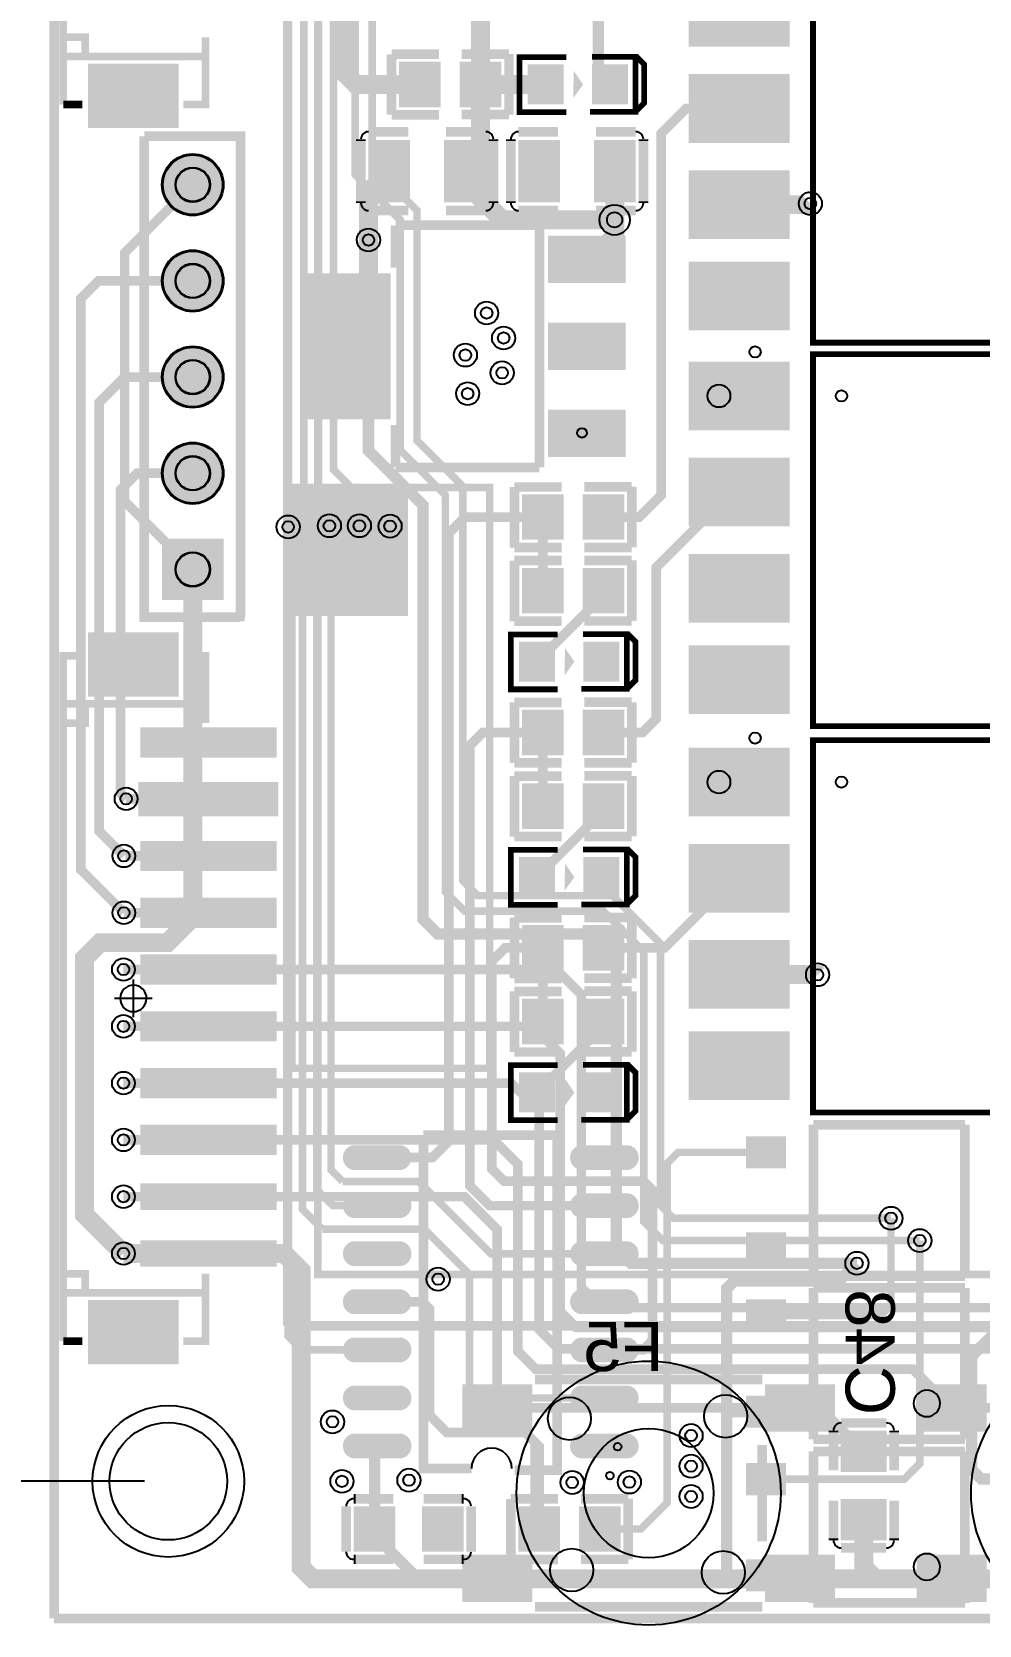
# Model space of a CAD drawing. Header units: millimetres. Extents: x -22 to 83, y 0 to 77.
# Drawn here: x -0.59 to 24.43, y 0 to 42.09 of the extents above; entities that cross this region are included whole.
import ezdxf

# ---------------------------------------------------------------- set-up
doc = ezdxf.new("R2010")
doc.units = ezdxf.units.MM
for name, color, linetype, true_color in [('BoardOutLine', 6, 'Continuous', 0xff00ff), ('BottomLayer', 7, 'Continuous', 0x6699cc), ('BottomPasteMaskLayer', 7, 'Continuous', 0x800000), ('BottomSilkLayer', 7, 'Continuous', 0x66cc33), ('BottomSolderMaskLayer', 7, 'Continuous', 0xaa00ff), ('Document', 7, 'Continuous', 0xffffff), ('Hole', 7, 'Continuous', 0x222222), ('Mechanical', 7, 'Continuous', 0xf022f0), ('Multi-Layer', 7, 'Continuous', 0xc0c0c0), ('TopLayer', 7, 'Continuous', 0xff3366), ('TopPasteMaskLayer', 9, 'Continuous', 0x808080), ('TopSilkLayer', 7, 'Continuous', 0xffcc00), ('TopSolderMaskLayer', 7, 'Continuous', 0x800080)]:
    doc.layers.add(name, color=color, linetype=linetype, true_color=true_color)
doc.styles.get("Standard").update_dxf_attribs({"font": 'arial.ttf'})
doc.dimstyles.new('ISO-25', dxfattribs={"dimtxt": 2.5, "dimasz": 2.5, "dimexe": 1.25, "dimexo": 0.625, "dimtad": 1, "dimtxsty": 'Standard', "dimcen": 2.5, "dimadec": 0, "dimazin": 0, "dimtfac": 1, "dimtmove": 0, "dimatfit": 3, "dimfxl": 1, "dimarcsym": 0})

# ---------------------------------------------------------------- blocks, each defined once
blk = doc.blocks.new('*D1')
at = {"color": 0, "lineweight": -2, "transparency": 16777216}
for p, q in [((2.392, 61.498), (-19.23, 61.498)), ((-17.98, 58.998), (-17.98, 6.301)), ((2.39, 3.801), (-19.23, 3.801))]:
    blk.add_line(p, q, dxfattribs=at)
at = {"color": 0, "transparency": 16777216}
for points in [[(-18.397, 58.998), (-17.564, 58.998), (-17.98, 61.498)], [(-18.397, 6.301), (-17.564, 6.301), (-17.98, 3.801)]]:
    blk.add_solid(points, dxfattribs=at)
at = {"layer": 'Defpoints', "color": 0, "transparency": 16777216}
for p in [(3.017, 61.498), (-17.98, 3.801), (3.015, 3.801)]:
    blk.add_point(p, dxfattribs=at)
at = {"color": 0, "transparency": 16777216, "insert": (-20.103, 32.649), "char_height": 2.5, "attachment_point": 5, "rotation": 90}
blk.add_mtext('57,7', dxfattribs=at)

msp = doc.modelspace()

# ---------------------------------------------------------------- hatches: boundary and pattern name
at = {"layer": 'BottomLayer'}
for points in [[(12.6, 6.337), (10.8, 6.337), (10.8, 5.137), (12.6, 5.137)], [(20.6, 6.337), (18.8, 6.337), (18.8, 5.137), (20.6, 5.137)], [(24.601, 6.337), (22.801, 6.337), (22.801, 5.137), (24.601, 5.137)], [(21.93, 4.091), (21.93, 5.091), (20.83, 5.091), (20.83, 4.091)], [(21.93, 2.291), (21.93, 3.291), (20.83, 3.291), (20.83, 2.291)], [(12.6, 1.837), (10.8, 1.837), (10.8, 0.637), (12.6, 0.637)], [(20.6, 1.837), (18.8, 1.837), (18.8, 0.637), (20.6, 0.637)], [(24.601, 1.837), (22.801, 1.837), (22.801, 0.637), (24.601, 0.637)]]:
    msp.add_hatch(color=256, dxfattribs=at).paths.add_polyline_path(points)
at = {"layer": 'BottomPasteMaskLayer'}
for points in [[(12.6, 6.337), (10.8, 6.337), (10.8, 5.137), (12.6, 5.137)], [(20.6, 6.337), (18.8, 6.337), (18.8, 5.137), (20.6, 5.137)], [(24.601, 6.337), (22.801, 6.337), (22.801, 5.137), (24.601, 5.137)], [(21.93, 4.091), (21.93, 5.091), (20.83, 5.091), (20.83, 4.091)], [(21.93, 2.291), (21.93, 3.291), (20.83, 3.291), (20.83, 2.291)], [(12.6, 1.837), (10.8, 1.837), (10.8, 0.637), (12.6, 0.637)], [(20.6, 1.837), (18.8, 1.837), (18.8, 0.637), (20.6, 0.637)], [(24.601, 1.837), (22.801, 1.837), (22.801, 0.637), (24.601, 0.637)]]:
    msp.add_hatch(color=256, dxfattribs=at).paths.add_polyline_path(points)
at = {"layer": 'BottomSolderMaskLayer'}
for points in [[(2.848, 38.049, 1), (4.473, 38.049, 1)], [(2.848, 35.509, 1), (4.473, 35.509, 1)], [(2.848, 32.969, 1), (4.473, 32.969, 1)], [(2.848, 30.428, 1), (4.473, 30.428, 1)], [(2.848, 27.076), (2.848, 28.701), (4.473, 28.701), (4.473, 27.076)], [(12.625, 6.362), (10.775, 6.362), (10.775, 5.112), (12.625, 5.112)], [(20.625, 6.362), (18.775, 6.362), (18.775, 5.112), (20.625, 5.112)], [(24.626, 6.362), (22.776, 6.362), (22.776, 5.112), (24.626, 5.112)], [(21.986, 4.045), (21.986, 5.137), (20.774, 5.137), (20.774, 4.045)], [(21.986, 2.244), (21.986, 3.337), (20.774, 3.337), (20.774, 2.244)], [(12.625, 1.862), (10.775, 1.862), (10.775, 0.612), (12.625, 0.612)], [(20.625, 1.862), (18.775, 1.862), (18.775, 0.612), (20.625, 0.612)], [(24.626, 1.862), (22.776, 1.862), (22.776, 0.612), (24.626, 0.612)]]:
    msp.add_hatch(color=256, dxfattribs=at).paths.add_polyline_path(points)
at = {"layer": 'Multi-Layer'}
for points in [[(2.873, 38.049, 1), (4.448, 38.049, 1)], [(2.873, 35.509, 1), (4.448, 35.509, 1)], [(2.873, 32.969, 1), (4.448, 32.969, 1)], [(2.873, 30.428, 1), (4.448, 30.428, 1)], [(2.873, 27.101), (2.873, 28.676), (4.448, 28.676), (4.448, 27.101)]]:
    msp.add_hatch(color=256, dxfattribs=at).paths.add_polyline_path(points)
at = {"layer": 'TopLayer'}
for points in [[(19.39, 43.493), (19.39, 41.713), (16.79, 41.713), (16.79, 43.493)], [(9.16, 41.246), (10.16, 41.246), (10.16, 40.146), (9.16, 40.146)], [(10.76, 41.246), (11.76, 41.246), (11.76, 40.146), (10.76, 40.146)], [(0.941, 41.198), (3.241, 41.198), (3.241, 39.598), (0.941, 39.598)], [(13.43, 41.198), (13.43, 40.198), (12.53, 40.198), (12.53, 41.198)], [(15.13, 41.198), (15.13, 40.198), (14.23, 40.198), (14.23, 41.198)], [(19.39, 40.953), (19.39, 39.173), (16.79, 39.173), (16.79, 40.953)], [(9.35, 37.633), (8.35, 37.633), (8.35, 39.183), (9.35, 39.183)], [(11.35, 37.633), (10.35, 37.633), (10.35, 39.183), (11.35, 39.183)], [(13.31, 37.633), (12.31, 37.633), (12.31, 39.183), (13.31, 39.183)], [(15.31, 37.633), (14.31, 37.633), (14.31, 39.183), (15.31, 39.183)], [(19.39, 38.413), (19.39, 36.633), (16.79, 36.633), (16.79, 38.413)], [(15.065, 35.48), (13.065, 35.48), (13.065, 36.68), (15.065, 36.68)], [(19.39, 36), (19.39, 34.22), (16.79, 34.22), (16.79, 36)], [(8.865, 31.88), (6.565, 31.88), (6.565, 35.68), (8.865, 35.68)], [(15.065, 33.18), (13.065, 33.18), (13.065, 34.38), (15.065, 34.38)], [(19.39, 33.36), (19.39, 31.58), (16.79, 31.58), (16.79, 33.36)], [(15.065, 30.88), (13.065, 30.88), (13.065, 32.08), (15.065, 32.08)], [(19.39, 30.82), (19.39, 29.04), (16.79, 29.04), (16.79, 30.82)], [(13.405, 28.72), (12.405, 28.72), (12.405, 29.82), (13.405, 29.82)], [(15.005, 28.72), (14.005, 28.72), (14.005, 29.82), (15.005, 29.82)], [(19.39, 28.28), (19.39, 26.5), (16.79, 26.5), (16.79, 28.28)], [(13.405, 26.775), (12.405, 26.775), (12.405, 27.875), (13.405, 27.875)], [(15.005, 26.775), (14.005, 26.775), (14.005, 27.875), (15.005, 27.875)], [(3.241, 24.574), (0.941, 24.574), (0.941, 26.174), (3.241, 26.174)], [(13.2, 25.95), (13.2, 24.95), (12.3, 24.95), (12.3, 25.95)], [(14.9, 25.95), (14.9, 24.95), (14, 24.95), (14, 25.95)], [(19.39, 25.867), (19.39, 24.087), (16.79, 24.087), (16.79, 25.867)], [(13.405, 23.03), (12.405, 23.03), (12.405, 24.13), (13.405, 24.13)], [(15.005, 23.03), (14.005, 23.03), (14.005, 24.13), (15.005, 24.13)], [(5.872, 23.718), (5.872, 22.918), (2.272, 22.918), (2.272, 23.718)], [(19.39, 23.16), (19.39, 21.38), (16.79, 21.38), (16.79, 23.16)], [(5.872, 22.218), (5.872, 21.418), (2.272, 21.418), (2.272, 22.218)], [(13.405, 21.085), (12.405, 21.085), (12.405, 22.185), (13.405, 22.185)], [(15.005, 21.085), (14.005, 21.085), (14.005, 22.185), (15.005, 22.185)], [(5.872, 20.718), (5.872, 19.918), (2.272, 19.918), (2.272, 20.718)], [(13.2, 20.26), (13.2, 19.26), (12.3, 19.26), (12.3, 20.26)], [(14.9, 20.26), (14.9, 19.26), (14, 19.26), (14, 20.26)], [(19.39, 20.62), (19.39, 18.84), (16.79, 18.84), (16.79, 20.62)], [(5.872, 19.218), (5.872, 18.418), (2.272, 18.418), (2.272, 19.218)], [(13.405, 17.34), (12.405, 17.34), (12.405, 18.44), (13.405, 18.44)], [(15.005, 17.34), (14.005, 17.34), (14.005, 18.44), (15.005, 18.44)], [(5.872, 17.718), (5.872, 16.918), (2.272, 16.918), (2.272, 17.718)], [(19.39, 18.08), (19.39, 16.3), (16.79, 16.3), (16.79, 18.08)], [(13.405, 15.395), (12.405, 15.395), (12.405, 16.495), (13.405, 16.495)], [(15.005, 15.395), (14.005, 15.395), (14.005, 16.495), (15.005, 16.495)], [(5.872, 16.218), (5.872, 15.418), (2.272, 15.418), (2.272, 16.218)], [(19.39, 15.667), (19.39, 13.887), (16.79, 13.887), (16.79, 15.667)], [(5.872, 14.718), (5.872, 13.918), (2.272, 13.918), (2.272, 14.718)], [(13.2, 14.571), (13.2, 13.571), (12.3, 13.571), (12.3, 14.571)], [(14.9, 14.571), (14.9, 13.571), (14, 13.571), (14, 14.571)], [(5.872, 13.218), (5.872, 12.418), (2.272, 12.418), (2.272, 13.218)], [(9.13, 12.653, -0.785398), (9.13, 12.053), (7.93, 12.053, -0.785398), (7.93, 12.653)], [(15.13, 12.653, -0.785398), (15.13, 12.053), (13.93, 12.053, -0.785398), (13.93, 12.653)], [(18.3, 12.89), (19.3, 12.89), (19.3, 12.09), (18.3, 12.09)], [(2.272, 10.968), (2.272, 11.668), (5.872, 11.668), (5.872, 10.968)], [(9.13, 11.383, -0.785398), (9.13, 10.783), (7.93, 10.783, -0.785398), (7.93, 11.383)], [(15.13, 11.383, -0.785398), (15.13, 10.783), (13.93, 10.783, -0.785398), (13.93, 11.383)], [(2.272, 9.468), (2.272, 10.168), (5.872, 10.168), (5.872, 9.468)], [(9.13, 10.113, -0.785398), (9.13, 9.513), (7.93, 9.513, -0.785398), (7.93, 10.113)], [(15.13, 10.113, -0.785398), (15.13, 9.513), (13.93, 9.513, -0.785398), (13.93, 10.113)], [(18.3, 10.35), (19.3, 10.35), (19.3, 9.55), (18.3, 9.55)], [(9.13, 8.843, -0.785398), (9.13, 8.243), (7.93, 8.243, -0.785398), (7.93, 8.843)], [(15.13, 8.843, -0.785398), (15.13, 8.243), (13.93, 8.243, -0.785398), (13.93, 8.843)], [(0.941, 8.538), (3.241, 8.538), (3.241, 6.938), (0.941, 6.938)], [(19.3, 7.779), (18.3, 7.779), (18.3, 8.579), (19.3, 8.579)], [(9.13, 7.573, -0.785398), (9.13, 6.973), (7.93, 6.973, -0.785398), (7.93, 7.573)], [(15.13, 7.573, -0.785398), (15.13, 6.973), (13.93, 6.973, -0.785398), (13.93, 7.573)], [(9.13, 6.303, -0.785398), (9.13, 5.703), (7.93, 5.703, -0.785398), (7.93, 6.303)], [(15.13, 6.303, -0.785398), (15.13, 5.703), (13.93, 5.703, -0.785398), (13.93, 6.303)], [(19.3, 5.239), (18.3, 5.239), (18.3, 6.039), (19.3, 6.039)], [(9.13, 5.033, -0.785398), (9.13, 4.433), (7.93, 4.433, -0.785398), (7.93, 5.033)], [(15.13, 5.033, -0.785398), (15.13, 4.433), (13.93, 4.433, -0.785398), (13.93, 5.033)], [(19.3, 3.459), (18.3, 3.459), (18.3, 4.259), (19.3, 4.259)], [(7.961, 3.09), (8.961, 3.09), (8.961, 1.99), (7.961, 1.99)], [(9.761, 3.09), (10.761, 3.09), (10.761, 1.99), (9.761, 1.99)], [(13.31, 1.99), (12.31, 1.99), (12.31, 3.09), (13.31, 3.09)], [(14.91, 1.99), (13.91, 1.99), (13.91, 3.09), (14.91, 3.09)], [(19.3, 0.919), (18.3, 0.919), (18.3, 1.719), (19.3, 1.719)]]:
    msp.add_hatch(color=256, dxfattribs=at).paths.add_polyline_path(points)
at = {"layer": 'TopPasteMaskLayer'}
for points in [[(19.39, 43.493), (19.39, 41.713), (16.79, 41.713), (16.79, 43.493)], [(9.16, 41.246), (10.16, 41.246), (10.16, 40.146), (9.16, 40.146)], [(10.76, 41.246), (11.76, 41.246), (11.76, 40.146), (10.76, 40.146)], [(0.941, 41.198), (3.241, 41.198), (3.241, 39.598), (0.941, 39.598)], [(13.43, 41.198), (13.43, 40.198), (12.53, 40.198), (12.53, 41.198)], [(15.13, 41.198), (15.13, 40.198), (14.23, 40.198), (14.23, 41.198)], [(19.39, 40.953), (19.39, 39.173), (16.79, 39.173), (16.79, 40.953)], [(9.35, 37.633), (8.35, 37.633), (8.35, 39.183), (9.35, 39.183)], [(11.35, 37.633), (10.35, 37.633), (10.35, 39.183), (11.35, 39.183)], [(13.31, 37.633), (12.31, 37.633), (12.31, 39.183), (13.31, 39.183)], [(15.31, 37.633), (14.31, 37.633), (14.31, 39.183), (15.31, 39.183)], [(19.39, 38.413), (19.39, 36.633), (16.79, 36.633), (16.79, 38.413)], [(15.065, 35.48), (13.065, 35.48), (13.065, 36.68), (15.065, 36.68)], [(19.39, 36), (19.39, 34.22), (16.79, 34.22), (16.79, 36)], [(8.865, 31.88), (6.565, 31.88), (6.565, 35.68), (8.865, 35.68)], [(15.065, 33.18), (13.065, 33.18), (13.065, 34.38), (15.065, 34.38)], [(19.39, 33.36), (19.39, 31.58), (16.79, 31.58), (16.79, 33.36)], [(15.065, 30.88), (13.065, 30.88), (13.065, 32.08), (15.065, 32.08)], [(19.39, 30.82), (19.39, 29.04), (16.79, 29.04), (16.79, 30.82)], [(13.405, 28.72), (12.405, 28.72), (12.405, 29.82), (13.405, 29.82)], [(15.005, 28.72), (14.005, 28.72), (14.005, 29.82), (15.005, 29.82)], [(19.39, 28.28), (19.39, 26.5), (16.79, 26.5), (16.79, 28.28)], [(13.405, 26.775), (12.405, 26.775), (12.405, 27.875), (13.405, 27.875)], [(15.005, 26.775), (14.005, 26.775), (14.005, 27.875), (15.005, 27.875)], [(3.241, 24.574), (0.941, 24.574), (0.941, 26.174), (3.241, 26.174)], [(13.2, 25.95), (13.2, 24.95), (12.3, 24.95), (12.3, 25.95)], [(14.9, 25.95), (14.9, 24.95), (14, 24.95), (14, 25.95)], [(19.39, 25.867), (19.39, 24.087), (16.79, 24.087), (16.79, 25.867)], [(13.405, 23.03), (12.405, 23.03), (12.405, 24.13), (13.405, 24.13)], [(15.005, 23.03), (14.005, 23.03), (14.005, 24.13), (15.005, 24.13)], [(19.39, 23.16), (19.39, 21.38), (16.79, 21.38), (16.79, 23.16)], [(5.872, 22.218), (5.872, 21.418), (2.272, 21.418), (2.272, 22.218)], [(13.405, 21.085), (12.405, 21.085), (12.405, 22.185), (13.405, 22.185)], [(15.005, 21.085), (14.005, 21.085), (14.005, 22.185), (15.005, 22.185)], [(13.2, 20.26), (13.2, 19.26), (12.3, 19.26), (12.3, 20.26)], [(14.9, 20.26), (14.9, 19.26), (14, 19.26), (14, 20.26)], [(19.39, 20.62), (19.39, 18.84), (16.79, 18.84), (16.79, 20.62)], [(13.405, 17.34), (12.405, 17.34), (12.405, 18.44), (13.405, 18.44)], [(15.005, 17.34), (14.005, 17.34), (14.005, 18.44), (15.005, 18.44)], [(19.39, 18.08), (19.39, 16.3), (16.79, 16.3), (16.79, 18.08)], [(13.405, 15.395), (12.405, 15.395), (12.405, 16.495), (13.405, 16.495)], [(15.005, 15.395), (14.005, 15.395), (14.005, 16.495), (15.005, 16.495)], [(19.39, 15.667), (19.39, 13.887), (16.79, 13.887), (16.79, 15.667)], [(13.2, 14.571), (13.2, 13.571), (12.3, 13.571), (12.3, 14.571)], [(14.9, 14.571), (14.9, 13.571), (14, 13.571), (14, 14.571)], [(9.13, 12.653, -0.785398), (9.13, 12.053), (7.93, 12.053, -0.785398), (7.93, 12.653)], [(15.13, 12.653, -0.785398), (15.13, 12.053), (13.93, 12.053, -0.785398), (13.93, 12.653)], [(18.3, 12.89), (19.3, 12.89), (19.3, 12.09), (18.3, 12.09)], [(9.13, 11.383, -0.785398), (9.13, 10.783), (7.93, 10.783, -0.785398), (7.93, 11.383)], [(15.13, 11.383, -0.785398), (15.13, 10.783), (13.93, 10.783, -0.785398), (13.93, 11.383)], [(9.13, 10.113, -0.785398), (9.13, 9.513), (7.93, 9.513, -0.785398), (7.93, 10.113)], [(15.13, 10.113, -0.785398), (15.13, 9.513), (13.93, 9.513, -0.785398), (13.93, 10.113)], [(18.3, 10.35), (19.3, 10.35), (19.3, 9.55), (18.3, 9.55)], [(9.13, 8.843, -0.785398), (9.13, 8.243), (7.93, 8.243, -0.785398), (7.93, 8.843)], [(15.13, 8.843, -0.785398), (15.13, 8.243), (13.93, 8.243, -0.785398), (13.93, 8.843)], [(0.941, 8.538), (3.241, 8.538), (3.241, 6.938), (0.941, 6.938)], [(19.3, 7.779), (18.3, 7.779), (18.3, 8.579), (19.3, 8.579)], [(9.13, 7.573, -0.785398), (9.13, 6.973), (7.93, 6.973, -0.785398), (7.93, 7.573)], [(15.13, 7.573, -0.785398), (15.13, 6.973), (13.93, 6.973, -0.785398), (13.93, 7.573)], [(9.13, 6.303, -0.785398), (9.13, 5.703), (7.93, 5.703, -0.785398), (7.93, 6.303)], [(15.13, 6.303, -0.785398), (15.13, 5.703), (13.93, 5.703, -0.785398), (13.93, 6.303)], [(19.3, 5.239), (18.3, 5.239), (18.3, 6.039), (19.3, 6.039)], [(9.13, 5.033, -0.785398), (9.13, 4.433), (7.93, 4.433, -0.785398), (7.93, 5.033)], [(15.13, 5.033, -0.785398), (15.13, 4.433), (13.93, 4.433, -0.785398), (13.93, 5.033)], [(19.3, 3.459), (18.3, 3.459), (18.3, 4.259), (19.3, 4.259)], [(7.961, 3.09), (8.961, 3.09), (8.961, 1.99), (7.961, 1.99)], [(9.761, 3.09), (10.761, 3.09), (10.761, 1.99), (9.761, 1.99)], [(13.31, 1.99), (12.31, 1.99), (12.31, 3.09), (13.31, 3.09)], [(14.91, 1.99), (13.91, 1.99), (13.91, 3.09), (14.91, 3.09)], [(19.3, 0.919), (18.3, 0.919), (18.3, 1.719), (19.3, 1.719)]]:
    msp.add_hatch(color=256, dxfattribs=at).paths.add_polyline_path(points)
at = {"layer": 'TopSilkLayer'}
for points in [[(13.72, 41.058), (13.71, 40.338), (13.97, 40.698)], [(6.34, 30.03), (9.34, 30.03), (9.34, 26.66), (6.34, 26.66), (6.34, 30.03)], [(13.49, 25.81), (13.48, 25.09), (13.74, 25.45)], [(13.49, 20.12), (13.48, 19.401), (13.74, 19.761)], [(13.49, 14.431), (13.48, 13.711), (13.74, 14.071)]]:
    msp.add_hatch(color=256, dxfattribs=at).paths.add_polyline_path(points)
at = {"layer": 'TopSolderMaskLayer'}
for points in [[(19.427, 43.51), (19.427, 41.695), (16.753, 41.695), (16.753, 43.51)], [(0.891, 41.248), (3.292, 41.248), (3.292, 39.547), (0.891, 39.547)], [(9.11, 41.297), (10.211, 41.297), (10.211, 40.095), (9.11, 40.095)], [(10.71, 41.297), (11.811, 41.297), (11.811, 40.095), (10.71, 40.095)], [(13.453, 41.227), (13.453, 40.17), (12.507, 40.17), (12.507, 41.227)], [(15.153, 41.227), (15.153, 40.17), (14.207, 40.17), (14.207, 41.227)], [(19.427, 40.97), (19.427, 39.155), (16.753, 39.155), (16.753, 40.97)], [(9.401, 37.582), (8.299, 37.582), (8.299, 39.234), (9.401, 39.234)], [(11.401, 37.582), (10.299, 37.582), (10.299, 39.234), (11.401, 39.234)], [(13.361, 37.582), (12.259, 37.582), (12.259, 39.234), (13.361, 39.234)], [(15.361, 37.582), (14.259, 37.582), (14.259, 39.234), (15.361, 39.234)], [(2.848, 38.049, 1), (4.473, 38.049, 1)], [(19.427, 38.43), (19.427, 36.615), (16.753, 36.615), (16.753, 38.43)], [(15.09, 35.454), (13.039, 35.454), (13.039, 36.705), (15.09, 36.705)], [(2.848, 35.509, 1), (4.473, 35.509, 1)], [(19.427, 36.017), (19.427, 34.202), (16.753, 34.202), (16.753, 36.017)], [(8.89, 31.854), (6.539, 31.854), (6.539, 35.705), (8.89, 35.705)], [(15.09, 33.154), (13.039, 33.154), (13.039, 34.405), (15.09, 34.405)], [(2.848, 32.969, 1), (4.473, 32.969, 1)], [(19.427, 33.377), (19.427, 31.563), (16.753, 31.563), (16.753, 33.377)], [(15.09, 30.854), (13.039, 30.854), (13.039, 32.105), (15.09, 32.105)], [(2.848, 30.428, 1), (4.473, 30.428, 1)], [(19.427, 30.837), (19.427, 29.023), (16.753, 29.023), (16.753, 30.837)], [(13.456, 28.669), (12.354, 28.669), (12.354, 29.871), (13.456, 29.871)], [(15.056, 28.669), (13.954, 28.669), (13.954, 29.871), (15.056, 29.871)], [(2.848, 27.076), (2.848, 28.701), (4.473, 28.701), (4.473, 27.076)], [(19.427, 28.297), (19.427, 26.483), (16.753, 26.483), (16.753, 28.297)], [(13.456, 26.724), (12.354, 26.724), (12.354, 27.926), (13.456, 27.926)], [(15.056, 26.724), (13.954, 26.724), (13.954, 27.926), (15.056, 27.926)], [(3.292, 24.524), (0.891, 24.524), (0.891, 26.225), (3.292, 26.225)], [(13.223, 25.978), (13.223, 24.922), (12.277, 24.922), (12.277, 25.978)], [(14.923, 25.978), (14.923, 24.922), (13.977, 24.922), (13.977, 25.978)], [(19.427, 25.884), (19.427, 24.07), (16.753, 24.07), (16.753, 25.884)], [(13.456, 22.979), (12.354, 22.979), (12.354, 24.181), (13.456, 24.181)], [(15.056, 22.979), (13.954, 22.979), (13.954, 24.181), (15.056, 24.181)], [(19.427, 23.177), (19.427, 21.363), (16.753, 21.363), (16.753, 23.177)], [(5.923, 22.269), (5.923, 21.368), (2.222, 21.368), (2.222, 22.269)], [(13.456, 21.034), (12.354, 21.034), (12.354, 22.236), (13.456, 22.236)], [(15.056, 21.034), (13.954, 21.034), (13.954, 22.236), (15.056, 22.236)], [(19.427, 20.637), (19.427, 18.823), (16.753, 18.823), (16.753, 20.637)], [(13.223, 20.289), (13.223, 19.232), (12.277, 19.232), (12.277, 20.289)], [(14.923, 20.289), (14.923, 19.232), (13.977, 19.232), (13.977, 20.289)], [(13.456, 17.289), (12.354, 17.289), (12.354, 18.491), (13.456, 18.491)], [(15.056, 17.289), (13.954, 17.289), (13.954, 18.491), (15.056, 18.491)], [(19.427, 18.097), (19.427, 16.283), (16.753, 16.283), (16.753, 18.097)], [(13.456, 15.344), (12.354, 15.344), (12.354, 16.546), (13.456, 16.546)], [(15.056, 15.344), (13.954, 15.344), (13.954, 16.546), (15.056, 16.546)], [(19.427, 15.684), (19.427, 13.87), (16.753, 13.87), (16.753, 15.684)], [(13.223, 14.599), (13.223, 13.543), (12.277, 13.543), (12.277, 14.599)], [(14.923, 14.599), (14.923, 13.543), (13.977, 13.543), (13.977, 14.599)], [(9.181, 12.678, -0.785398), (9.181, 12.027), (7.879, 12.027, -0.785398), (7.879, 12.678)], [(15.181, 12.678, -0.785398), (15.181, 12.027), (13.879, 12.027, -0.785398), (13.879, 12.678)], [(18.274, 12.915), (19.325, 12.915), (19.325, 12.064), (18.274, 12.064)], [(9.181, 11.408, -0.785398), (9.181, 10.757), (7.879, 10.757, -0.785398), (7.879, 11.408)], [(15.181, 11.408, -0.785398), (15.181, 10.757), (13.879, 10.757, -0.785398), (13.879, 11.408)], [(9.181, 10.138, -0.785398), (9.181, 9.487), (7.879, 9.487, -0.785398), (7.879, 10.138)], [(15.181, 10.138, -0.785398), (15.181, 9.487), (13.879, 9.487, -0.785398), (13.879, 10.138)], [(18.274, 10.375), (19.325, 10.375), (19.325, 9.524), (18.274, 9.524)], [(9.181, 8.868, -0.785398), (9.181, 8.217), (7.879, 8.217, -0.785398), (7.879, 8.868)], [(15.181, 8.868, -0.785398), (15.181, 8.217), (13.879, 8.217, -0.785398), (13.879, 8.868)], [(0.891, 8.589), (3.292, 8.589), (3.292, 6.888), (0.891, 6.888)], [(19.325, 7.754), (18.274, 7.754), (18.274, 8.605), (19.325, 8.605)], [(9.181, 7.598, -0.785398), (9.181, 6.947), (7.879, 6.947, -0.785398), (7.879, 7.598)], [(15.181, 7.598, -0.785398), (15.181, 6.947), (13.879, 6.947, -0.785398), (13.879, 7.598)], [(9.181, 6.328, -0.785398), (9.181, 5.677), (7.879, 5.677, -0.785398), (7.879, 6.328)], [(15.181, 6.328, -0.785398), (15.181, 5.677), (13.879, 5.677, -0.785398), (13.879, 6.328)], [(19.325, 5.214), (18.274, 5.214), (18.274, 6.065), (19.325, 6.065)], [(9.181, 5.058, -0.785398), (9.181, 4.407), (7.879, 4.407, -0.785398), (7.879, 5.058)], [(15.181, 5.058, -0.785398), (15.181, 4.407), (13.879, 4.407, -0.785398), (13.879, 5.058)], [(19.325, 3.434), (18.274, 3.434), (18.274, 4.284), (19.325, 4.284)], [(7.91, 3.141), (9.012, 3.141), (9.012, 1.939), (7.91, 1.939)], [(9.71, 3.141), (10.812, 3.141), (10.812, 1.939), (9.71, 1.939)], [(13.361, 1.939), (12.259, 1.939), (12.259, 3.141), (13.361, 3.141)], [(14.961, 1.939), (13.859, 1.939), (13.859, 3.141), (14.961, 3.141)], [(19.325, 0.894), (18.274, 0.894), (18.274, 1.744), (19.325, 1.744)]]:
    msp.add_hatch(color=256, dxfattribs=at).paths.add_polyline_path(points)

# ---------------------------------------------------------------- linework, layer by layer
at = {"layer": 'BoardOutLine', "const_width": 0.254}
for points in [[(0, 0.18), (0, 65.659), (26.429, 65.659)], [(0, 0.18), (75.766, 0.18), (75.766, 9.124)]]:
    msp.add_lwpolyline(points, dxfattribs=at)
at = {"layer": 'BottomLayer'}
for points, const_width in [([(14.801, 37.12), (11.839, 37.12), (11.262, 37.699), (11.262, 61.158), (12.083, 61.979), (18.443, 61.979)], 0.5), ([(22.101, 10.749), (16.35, 10.749), (16.01, 11.09), (16.01, 18.001), (14.74, 19.271), (11.189, 19.271), (10.79, 19.67), (10.79, 30.081), (9.581, 31.29), (9.581, 37.369), (8.4, 38.55), (8.4, 45.471), (7.63, 46.241), (7.63, 54.239), (7.391, 54.478), (6.35, 54.478)], 0.2), ([(7.269, 29.04), (6.591, 29.721), (6.591, 44.651), (5.189, 46.05), (5.189, 50.589), (5.4, 50.8), (6.909, 50.8), (7.051, 50.94), (7.051, 52.769), (6.843, 52.977), (6.35, 52.977)], 0.2), ([(6.18, 29.009), (6.18, 44.511), (4.79, 45.9), (4.79, 50.96), (5.309, 51.478), (6.37, 51.478)], 0.2), ([(6.38, 49.977), (6.932, 49.977), (7.191, 49.721), (7.191, 45.999), (7.95, 45.24), (7.95, 38.311), (9.139, 37.12), (9.139, 31.039), (10.33, 29.85), (10.33, 19.37), (10.841, 18.86), (14.501, 18.86), (15.57, 17.79), (15.57, 10.66), (16.071, 10.16), (22.86, 10.16)], 0.2), ([(8.059, 29.04), (6.98, 30.119), (6.98, 44.9), (5.631, 46.251), (5.631, 48.199), (5.867, 48.438), (6.36, 48.438)], 0.2), ([(6.3, 46.978), (6.3, 46.17), (7.38, 45.09), (7.38, 30.52), (8.87, 29.03)], 0.2), ([(8.301, 36.589), (8.301, 31.021), (9.741, 29.581), (9.741, 18.649), (10.13, 18.26), (14.069, 18.26), (14.849, 17.48), (14.849, 9.939), (15.23, 9.561), (21.199, 9.561)], 0.3), ([(1.842, 18.819), (0.701, 19.959), (0.701, 35.042), (1.168, 35.509), (3.66, 35.509)], 0.254), ([(1.842, 20.318), (1.189, 20.97), (1.189, 32.299), (1.859, 32.969), (3.66, 32.969)], 0.254), ([(1.9, 21.829), (1.75, 21.979), (1.75, 29.99), (2.189, 30.429), (3.66, 30.429)], 0.254), ([(1.83, 9.818), (0.802, 10.846), (0.802, 17.618), (1.212, 18.028), (2.992, 18.028), (3.66, 18.696), (3.66, 27.888)], 0.5), ([(1.831, 17.318), (13.261, 17.318), (13.922, 16.657), (13.922, 8.918), (14.453, 8.387), (57.041, 8.387), (59.7, 5.728)], 0.254), ([(1.831, 15.819), (12.642, 15.819), (13.363, 15.098), (13.363, 8.288), (13.792, 7.859), (45.58, 7.859), (47.701, 5.738)], 0.254), ([(1.831, 14.318), (12.073, 14.318), (12.812, 13.579), (12.812, 7.808), (13.322, 7.297), (34.14, 7.297), (35.7, 5.738)], 0.254), ([(1.831, 12.819), (11.603, 12.819), (12.243, 12.179), (12.243, 7.239), (12.723, 6.759), (22.68, 6.759), (23.701, 5.738)], 0.254), ([(1.83, 11.319), (10.832, 11.319), (11.7, 10.45), (11.7, 5.738)], 0.254), ([(1.83, 9.818), (6.072, 9.818), (6.522, 9.368), (6.522, 1.528), (6.822, 1.228), (67.7, 1.228)], 0.5), ([(11.7, 5.738), (20.232, 5.738), (21.38, 4.59)], 0.254), ([(23.701, 5.738), (23.701, 5.738), (31.701, 5.738)], 0.254), ([(21.38, 2.79), (21.38, 1.529), (21.68, 1.228)], 0.5)]:
    msp.add_lwpolyline(points, dxfattribs=dict(at, const_width=const_width))
at = {"layer": 'BottomSilkLayer', "const_width": 0.254}
for points in [[(6.167, 58.412), (6.167, 58.412), (6.167, 7.911)], [(75.767, 7.911), (75.767, 7.911), (6.167, 7.911)], [(18.7, 6.487), (18.7, 6.487), (12.7, 6.487)], [(20.58, 5.141), (20.58, 5.141), (20.58, 5.091)], [(20.58, 4.091), (20.58, 4.091), (20.58, 5.091)], [(21.98, 5.341), (21.98, 5.341), (20.78, 5.341)], [(22.18, 5.141), (22.18, 5.141), (22.18, 5.091)], [(22.18, 4.091), (22.18, 4.091), (22.18, 5.091)], [(12.7, 4.756), (12.7, 4.756), (12.7, 2.219)], [(18.7, 4.756), (18.7, 4.756), (18.7, 2.219)], [(20.58, 3.291), (20.58, 3.291), (20.58, 2.291)], [(22.18, 3.291), (22.18, 3.291), (22.18, 2.291)], [(20.58, 2.241), (20.58, 2.241), (20.58, 2.291)], [(21.98, 2.041), (21.98, 2.041), (20.78, 2.041)], [(22.18, 2.241), (22.18, 2.241), (22.18, 2.291)], [(18.7, 0.488), (18.7, 0.488), (12.7, 0.488)]]:
    msp.add_lwpolyline(points, dxfattribs=at)
at = {"layer": 'BottomSilkLayer', "const_width": 0.2}
msp.add_lwpolyline([(6.966, 57.062), (74.966, 57.062), (74.966, 9.262), (6.966, 9.262), (6.966, 57.062)], close=True, dxfattribs=at)
at = {"layer": 'BottomSilkLayer'}
for centre, radius in [((13.607, 5.458), 0.568), ((17.732, 5.519), 0.568), ((15.7, 3.487), 1.709), ((13.668, 1.455), 0.568), ((17.671, 1.394), 0.568)]:
    msp.add_circle(centre, radius, dxfattribs=at)
for centre, start, end in [((20.78, 5.141), 90, 180), ((21.98, 5.141), 0, 90), ((20.78, 2.241), 180, 270), ((21.98, 2.241), 270, 360)]:
    msp.add_arc(centre, 0.2, start, end, dxfattribs=at)
at = {"layer": 'BottomSolderMaskLayer'}
for centre, radius in [((3.66, 38.049), 0.813), ((3.66, 38.048), 0.459), ((3.66, 35.509), 0.813), ((3.66, 35.508), 0.459), ((3.66, 32.969), 0.813), ((3.66, 32.968), 0.459), ((3.66, 30.428), 0.813), ((3.66, 30.428), 0.459), ((3.66, 27.888), 0.459)]:
    msp.add_circle(centre, radius, dxfattribs=at)
at = {"layer": 'Document'}
for centre, radius in [((17.556, 32.47), 0.3), ((13.938, 31.494), 0.127), ((17.556, 22.27), 0.3), ((15.7, 3.488), 3.487), ((27.7, 3.488), 3.487), ((14.881, 4.713), 0.1)]:
    msp.add_circle(centre, radius, dxfattribs=at)
at = {"layer": 'Hole'}
for centre, radius in [((19.97, 37.55), 0.152), ((14.8, 37.12), 0.2), ((8.3, 36.589), 0.152), ((11.42, 34.66), 0.152), ((11.87, 34), 0.152), ((10.86, 33.55), 0.152), ((11.83, 33.08), 0.152), ((10.92, 32.53), 0.152), ((6.18, 29.01), 0.152), ((7.269, 29.04), 0.152), ((8.06, 29.04), 0.152), ((8.87, 29.03), 0.152), ((1.9, 21.828), 0.15), ((1.84, 20.319), 0.15), ((1.84, 18.818), 0.15), ((1.83, 17.319), 0.15), ((20.16, 17.18), 0.152), ((1.83, 15.818), 0.15), ((1.83, 14.319), 0.15), ((1.83, 12.818), 0.15), ((1.83, 11.319), 0.15), ((22.1, 10.75), 0.152), ((22.86, 10.16), 0.152), ((1.83, 9.818), 0.15), ((21.2, 9.56), 0.152), ((10.14, 9.14), 0.152), ((7.35, 5.37), 0.152), ((16.82, 5.01), 0.152), ((16.82, 4.2), 0.152), ((7.6, 3.8), 0.152), ((9.37, 3.83), 0.152), ((13.68, 3.77), 0.152), ((15.19, 3.78), 0.152), ((16.82, 3.4), 0.152)]:
    msp.add_circle(centre, radius, dxfattribs=at)
at = {"layer": 'Mechanical', "const_width": 0.05}
for points in [[(2.091, 17.056), (2.091, 17.056), (2.091, 16.056)], [(2.591, 16.556), (2.591, 16.556), (1.591, 16.556)]]:
    msp.add_lwpolyline(points, dxfattribs=at)
at = {"layer": 'Mechanical'}
msp.add_arc((2.091, 16.556), 0.35, 179.9253, 179.3057, dxfattribs=at)
at = {"layer": 'Multi-Layer'}
for centre, radius in [((3.66, 38.049), 0.787), ((3.66, 38.048), 0.445), ((14.8, 37.12), 0.4), ((19.97, 37.55), 0.305), ((8.3, 36.589), 0.305), ((3.66, 35.509), 0.787), ((3.66, 35.508), 0.445), ((11.42, 34.66), 0.305), ((11.87, 34), 0.305), ((3.66, 32.969), 0.787), ((10.86, 33.55), 0.305), ((3.66, 32.968), 0.445), ((11.83, 33.08), 0.305), ((10.92, 32.53), 0.305), ((3.66, 30.428), 0.787), ((3.66, 30.428), 0.445), ((6.18, 29.01), 0.305), ((7.269, 29.04), 0.305), ((8.06, 29.04), 0.305), ((8.87, 29.03), 0.305), ((3.66, 27.888), 0.445), ((1.9, 21.828), 0.3), ((1.84, 20.319), 0.3), ((1.84, 18.818), 0.3), ((1.83, 17.319), 0.3), ((20.16, 17.18), 0.305), ((1.83, 15.818), 0.3), ((1.83, 14.319), 0.3), ((1.83, 12.818), 0.3), ((1.83, 11.319), 0.3), ((22.1, 10.75), 0.305), ((1.83, 9.818), 0.3), ((22.86, 10.16), 0.305), ((21.2, 9.56), 0.305), ((10.14, 9.14), 0.305), ((7.35, 5.37), 0.305), ((3.015, 3.801), 1.55), ((16.82, 5.01), 0.305), ((16.82, 4.2), 0.305), ((7.6, 3.8), 0.305), ((9.37, 3.83), 0.305), ((13.68, 3.77), 0.305), ((15.19, 3.78), 0.305), ((16.82, 3.4), 0.305)]:
    msp.add_circle(centre, radius, dxfattribs=at)
at = {"layer": 'TopLayer'}
for points, const_width in [([(14.681, 40.699), (14.369, 40.699), (14.369, 43.957), (15.083, 44.671), (15.083, 48.339)], 0.3), ([(9.66, 40.696), (7.975, 40.696), (7.732, 40.938), (7.732, 43.116), (7.69, 43.158)], 0.5), ([(11.26, 40.696), (11.26, 40.696), (12.979, 40.699)], 0.5), ([(14.506, 29.271), (15.451, 29.271), (16.03, 29.85), (16.03, 39.401), (16.692, 40.063), (18.09, 40.063)], 0.254), ([(8.3, 36.589), (8.3, 37.848), (8.86, 38.408)], 0.5), ([(14.81, 38.448), (14.81, 36.69), (14.079, 35.959), (13.746, 35.959)], 0.5), ([(3.66, 38.049), (1.862, 36.25), (1.862, 29.686), (3.66, 27.888)], 0.254), ([(18.09, 37.523), (19.943, 37.523), (19.97, 37.55)], 0.5), ([(7.398, 33.658), (8.3, 34.561), (8.3, 36.589)], 0.5), ([(14.506, 23.579), (15.54, 23.579), (15.9, 23.94), (15.9, 27.94), (17.89, 29.93), (18.09, 29.93)], 0.254), ([(8.529, 7.272), (6.538, 7.272), (6.18, 7.63), (6.18, 29.009)], 0.2), ([(7.079, 10.46), (6.561, 10.978), (6.561, 27.783), (7.269, 28.491), (7.269, 29.04)], 0.2), ([(7.6, 28.11), (8.06, 28.57), (8.06, 29.04)], 0.2), ([(7.899, 27.65), (8.87, 28.621), (8.87, 29.03)], 0.2), ([(8.529, 12.352), (9.992, 12.352), (10.419, 12.779), (10.419, 28.839), (10.851, 29.271), (12.906, 29.271)], 0.254), ([(12.905, 29.27), (12.905, 29.27), (12.905, 27.325)], 0.254), ([(8.529, 11.082), (7.358, 11.082), (6.939, 11.501), (6.939, 27.45), (7.6, 28.11)], 0.2), ([(7.62, 11.72), (7.31, 12.029), (7.31, 27.061), (7.899, 27.65)], 0.2), ([(12.75, 25.45), (14.505, 27.206), (14.505, 27.325)], 0.254), ([(14.529, 11.082), (11.499, 11.082), (10.98, 11.6), (10.98, 23.241), (11.321, 23.579), (12.906, 23.579)], 0.254), ([(12.905, 21.635), (12.905, 21.635), (12.905, 23.58)], 0.254), ([(4.292, 21.818), (4.283, 21.828), (1.9, 21.828)], 0.254), ([(12.75, 19.76), (14.505, 21.515), (14.505, 21.635)], 0.254), ([(4.292, 20.319), (4.292, 20.319), (1.88, 20.319)], 0.254), ([(14.505, 17.89), (16.12, 17.89), (17.96, 19.73), (18.09, 19.73)], 0.254), ([(4.292, 18.818), (4.292, 18.818), (1.84, 18.818)], 0.254), ([(14.529, 7.272), (15.552, 7.272), (15.799, 7.518), (15.799, 11.491), (15.56, 11.73), (11.88, 11.73), (11.56, 12.05), (11.56, 17.539), (11.91, 17.889), (12.906, 17.889)], 0.254), ([(12.905, 15.945), (12.905, 15.945), (12.905, 17.89)], 0.254), ([(4.292, 17.319), (4.292, 17.319), (1.83, 17.319)], 0.254), ([(18.09, 17.19), (20.15, 17.19), (20.16, 17.18)], 0.5), ([(12.75, 14.07), (14.505, 15.825), (14.505, 15.945)], 0.254), ([(4.292, 15.818), (4.292, 15.818), (1.852, 15.818)], 0.254), ([(4.292, 14.319), (4.292, 14.319), (1.872, 14.319)], 0.254), ([(4.292, 12.818), (4.292, 12.818), (1.972, 12.818)], 0.254), ([(14.409, 2.54), (15.489, 2.54), (16.19, 3.241), (16.19, 12.2), (16.48, 12.489), (18.799, 12.489)], 0.2), ([(7.62, 11.72), (9.629, 11.72), (11.537, 9.812), (14.529, 9.812)], 0.2), ([(4.292, 11.319), (4.292, 11.319), (1.832, 11.319)], 0.254), ([(7.079, 10.46), (9.779, 10.46), (10.97, 9.268), (10.97, 6.32), (11.288, 6.002), (14.529, 6.002)], 0.2), ([(18.8, 8.179), (21.829, 8.179), (22.1, 8.45), (22.1, 10.75)], 0.2), ([(18.799, 3.858), (22.449, 3.858), (22.86, 4.27), (22.86, 10.16)], 0.2), ([(4.292, 9.818), (4.292, 9.818), (1.832, 9.818)], 0.254), ([(17.76, 5.639), (17.76, 8.89), (17.96, 9.09), (20.73, 9.09), (21.2, 9.56)], 0.3), ([(8.529, 8.542), (9.728, 8.542), (9.911, 8.359), (9.911, 5.55), (10.371, 5.09), (12.438, 5.09), (12.809, 4.719), (12.809, 2.54)], 0.254), ([(25.3, 3.859), (24.481, 3.859), (24.23, 4.11), (24.23, 7.11), (25.3, 8.179)], 0.3), ([(18.799, 1.318), (17.76, 1.318), (17.76, 5.639), (18.799, 5.639)], 0.3), ([(8.53, 4.732), (8.46, 4.662), (8.46, 2.54)], 0.3), ([(17.76, 1.318), (9.512, 1.318), (8.461, 2.37), (8.461, 2.54)], 0.3)]:
    msp.add_lwpolyline(points, dxfattribs=dict(at, const_width=const_width))
at = {"layer": 'TopSilkLayer'}
for points, const_width in [([(0.742, 58.266), (0.241, 58.266), (0.241, 40.166)], 0.203), ([(0.821, 41.436), (0.821, 41.944), (0.241, 41.944)], 0.203), ([(3.996, 41.944), (3.996, 40.166), (3.409, 40.166)], 0.203), ([(3.996, 41.436), (3.996, 41.436), (0.241, 41.436)], 0.203), ([(8.91, 41.496), (8.91, 41.496), (8.91, 39.896)], 0.254), ([(10.16, 41.496), (10.16, 41.496), (8.91, 41.496)], 0.254), ([(10.761, 41.501), (10.761, 41.501), (12.011, 41.501)], 0.254), ([(12.011, 41.501), (12.011, 41.501), (12.011, 39.901)], 0.254), ([(13.53, 39.968), (12.29, 39.968), (12.29, 41.418), (13.53, 41.418)], 0.15), ([(14.2, 41.428), (15.35, 41.428), (15.35, 39.978), (14.15, 39.978)], 0.15), ([(15.35, 41.428), (15.38, 41.428), (15.58, 41.228), (15.58, 40.208), (15.55, 40.178), (15.35, 39.978)], 0.15), ([(0.742, 40.166), (0.742, 40.166), (0.241, 40.166)], 0.203), ([(10.16, 39.896), (10.16, 39.896), (8.91, 39.896)], 0.254), ([(10.761, 39.901), (10.761, 39.901), (12.011, 39.901)], 0.254), ([(9.35, 39.448), (9.35, 39.448), (8.3, 39.448)], 0.254), ([(10.35, 39.448), (10.35, 39.448), (11.4, 39.448)], 0.254), ([(13.31, 39.448), (13.31, 39.448), (12.26, 39.448)], 0.254), ([(14.31, 39.448), (14.31, 39.448), (15.36, 39.448)], 0.254), ([(4.92, 26.628), (4.92, 39.328), (2.38, 39.328)], 0.254), ([(2.38, 39.328), (2.38, 26.628), (4.92, 26.628)], 0.254), ([(2.39, 28.523), (2.39, 26.618), (4.93, 26.618), (4.93, 39.318), (2.39, 39.318)], 0.203), ([(2.39, 39.318), (2.39, 39.318), (2.39, 28.523)], 0.203), ([(8.1, 39.248), (8.1, 39.248), (8.1, 39.208)], 0.254), ([(8.1, 37.608), (8.1, 37.608), (8.1, 39.208)], 0.254), ([(11.6, 39.248), (11.6, 39.248), (11.6, 39.208)], 0.254), ([(11.6, 37.608), (11.6, 37.608), (11.6, 39.208)], 0.254), ([(12.06, 39.248), (12.06, 39.248), (12.06, 39.208)], 0.254), ([(12.06, 37.608), (12.06, 37.608), (12.06, 39.208)], 0.254), ([(15.56, 39.248), (15.56, 39.248), (15.56, 39.208)], 0.254), ([(15.56, 37.608), (15.56, 37.608), (15.56, 39.208)], 0.254), ([(8.1, 37.568), (8.1, 37.568), (8.1, 37.608)], 0.254), ([(9.35, 37.368), (9.35, 37.368), (8.3, 37.368)], 0.254), ([(10.35, 37.368), (10.35, 37.368), (11.4, 37.368)], 0.254), ([(11.6, 37.588), (11.6, 37.588), (11.6, 37.608)], 0.254), ([(11.6, 37.568), (11.6, 37.568), (11.6, 37.608)], 0.254), ([(12.06, 37.568), (12.06, 37.568), (12.06, 37.608)], 0.254), ([(13.31, 37.368), (13.31, 37.368), (12.26, 37.368)], 0.254), ([(14.31, 37.368), (14.31, 37.368), (15.36, 37.368)], 0.254), ([(15.56, 37.588), (15.56, 37.588), (15.56, 37.608)], 0.254), ([(15.56, 37.568), (15.56, 37.568), (15.56, 37.608)], 0.254), ([(9.015, 36.98), (9.015, 36.98), (12.815, 36.98)], 0.254), ([(9.015, 36.98), (9.015, 36.98), (9.015, 35.855)], 0.254), ([(12.815, 36.98), (12.815, 36.98), (12.815, 30.58)], 0.254), ([(9.015, 31.704), (9.015, 31.704), (9.015, 30.58)], 0.254), ([(12.815, 30.58), (12.815, 30.58), (9.015, 30.58)], 0.254), ([(6.28, 28.32), (6.28, 14.71), (11.5, 14.71), (11.5, 30.05), (6.69, 30.05), (6.28, 30.05), (6.28, 28.29)], 0.2), ([(13.405, 30.065), (13.405, 30.065), (12.155, 30.065)], 0.254), ([(12.155, 28.465), (12.155, 28.465), (12.155, 30.065)], 0.254), ([(14.005, 30.07), (14.005, 30.07), (15.255, 30.07)], 0.254), ([(15.255, 28.47), (15.255, 28.47), (15.255, 30.07)], 0.254), ([(13.405, 28.465), (13.405, 28.465), (12.155, 28.465)], 0.254), ([(13.405, 28.12), (13.405, 28.12), (12.155, 28.12)], 0.254), ([(12.155, 26.52), (12.155, 26.52), (12.155, 28.12)], 0.254), ([(14.005, 28.47), (14.005, 28.47), (15.255, 28.47)], 0.254), ([(14.005, 28.125), (14.005, 28.125), (15.255, 28.125)], 0.254), ([(15.255, 26.525), (15.255, 26.525), (15.255, 28.125)], 0.254), ([(13.405, 26.52), (13.405, 26.52), (12.155, 26.52)], 0.254), ([(14.005, 26.525), (14.005, 26.525), (15.255, 26.525)], 0.254), ([(13.3, 24.72), (12.06, 24.72), (12.06, 26.17), (13.3, 26.17)], 0.15), ([(13.97, 26.18), (15.12, 26.18), (15.12, 24.73), (13.92, 24.73)], 0.15), ([(15.12, 26.18), (15.15, 26.18), (15.35, 25.98), (15.35, 24.96), (15.32, 24.93), (15.12, 24.73)], 0.15), ([(0.742, 25.607), (0.241, 25.607), (0.241, 7.507)], 0.203), ([(3.409, 25.607), (3.996, 25.607), (3.996, 23.828)], 0.203), ([(0.821, 24.336), (0.821, 23.828), (0.241, 23.828)], 0.203), ([(3.996, 24.336), (3.996, 24.336), (0.241, 24.336)], 0.203), ([(13.405, 24.375), (13.405, 24.375), (12.155, 24.375)], 0.254), ([(12.155, 22.775), (12.155, 22.775), (12.155, 24.375)], 0.254), ([(14.005, 24.38), (14.005, 24.38), (15.255, 24.38)], 0.254), ([(15.255, 22.78), (15.255, 22.78), (15.255, 24.38)], 0.254), ([(13.405, 22.775), (13.405, 22.775), (12.155, 22.775)], 0.254), ([(14.005, 22.78), (14.005, 22.78), (15.255, 22.78)], 0.254), ([(13.405, 22.43), (13.405, 22.43), (12.155, 22.43)], 0.254), ([(12.155, 20.83), (12.155, 20.83), (12.155, 22.43)], 0.254), ([(14.005, 22.435), (14.005, 22.435), (15.255, 22.435)], 0.254), ([(15.255, 20.835), (15.255, 20.835), (15.255, 22.435)], 0.254), ([(13.405, 20.83), (13.405, 20.83), (12.155, 20.83)], 0.254), ([(14.005, 20.835), (14.005, 20.835), (15.255, 20.835)], 0.254), ([(13.3, 19.03), (12.06, 19.03), (12.06, 20.48), (13.3, 20.48)], 0.15), ([(13.97, 20.49), (15.12, 20.49), (15.12, 19.04), (13.92, 19.04)], 0.15), ([(15.12, 20.49), (15.15, 20.49), (15.35, 20.29), (15.35, 19.27), (15.32, 19.24), (15.12, 19.04)], 0.15), ([(13.405, 18.685), (13.405, 18.685), (12.155, 18.685)], 0.254), ([(12.155, 17.085), (12.155, 17.085), (12.155, 18.685)], 0.254), ([(14.005, 18.69), (14.005, 18.69), (15.255, 18.69)], 0.254), ([(15.255, 17.09), (15.255, 17.09), (15.255, 18.69)], 0.254), ([(13.405, 17.085), (13.405, 17.085), (12.155, 17.085)], 0.254), ([(13.405, 16.74), (13.405, 16.74), (12.155, 16.74)], 0.254), ([(12.155, 15.14), (12.155, 15.14), (12.155, 16.74)], 0.254), ([(14.005, 17.09), (14.005, 17.09), (15.255, 17.09)], 0.254), ([(14.005, 16.745), (14.005, 16.745), (15.255, 16.745)], 0.254), ([(15.255, 15.145), (15.255, 15.145), (15.255, 16.745)], 0.254), ([(13.405, 15.14), (13.405, 15.14), (12.155, 15.14)], 0.254), ([(14.005, 15.145), (14.005, 15.145), (15.255, 15.145)], 0.254), ([(13.3, 13.341), (12.06, 13.341), (12.06, 14.791), (13.3, 14.791)], 0.15), ([(13.97, 14.801), (15.12, 14.801), (15.12, 13.351), (13.92, 13.351)], 0.15), ([(15.12, 14.801), (15.15, 14.801), (15.35, 14.601), (15.35, 13.581), (15.32, 13.551), (15.12, 13.351)], 0.15), ([(11.022, 4.142), (9.752, 4.142), (9.752, 12.942)], 0.254), ([(9.752, 12.942), (9.752, 12.942), (13.283, 12.942)], 0.254), ([(13.283, 12.942), (13.283, 4.097), (12.165, 4.097)], 0.254), ([(24.05, 13.22), (24.05, 13.22), (20.05, 13.22)], 0.254), ([(20.05, 9.219), (20.05, 9.219), (20.05, 13.22)], 0.254), ([(24.05, 9.22), (24.05, 9.22), (24.05, 13.22)], 0.254), ([(0.821, 8.776), (0.821, 9.284), (0.241, 9.284)], 0.203), ([(3.996, 9.284), (3.996, 7.506), (3.409, 7.506)], 0.203), ([(20.05, 9.22), (20.05, 9.22), (24.05, 9.22)], 0.254), ([(3.996, 8.776), (3.996, 8.776), (0.241, 8.776)], 0.203), ([(20.05, 8.909), (20.05, 8.909), (20.05, 4.909)], 0.254), ([(24.05, 8.909), (24.05, 8.909), (20.05, 8.909)], 0.254), ([(24.05, 8.91), (24.05, 8.91), (24.05, 4.909)], 0.254), ([(0.742, 7.506), (0.742, 7.506), (0.241, 7.506)], 0.203), ([(20.05, 4.909), (20.05, 4.909), (24.05, 4.909)], 0.254), ([(20.05, 4.589), (20.05, 4.589), (20.05, 0.588)], 0.254), ([(24.05, 4.589), (24.05, 4.589), (20.05, 4.589)], 0.254), ([(24.05, 4.589), (24.05, 4.589), (24.05, 0.589)], 0.254), ([(7.911, 3.34), (7.911, 3.34), (7.961, 3.34)], 0.254), ([(8.961, 3.34), (8.961, 3.34), (7.961, 3.34)], 0.254), ([(9.761, 3.34), (9.761, 3.34), (10.761, 3.34)], 0.254), ([(10.811, 3.34), (10.811, 3.34), (10.761, 3.34)], 0.254), ([(13.309, 3.335), (13.309, 3.335), (12.059, 3.335)], 0.254), ([(12.059, 1.735), (12.059, 1.735), (12.059, 3.335)], 0.254), ([(13.91, 3.34), (13.91, 3.34), (15.16, 3.34)], 0.254), ([(15.16, 1.74), (15.16, 1.74), (15.16, 3.34)], 0.254), ([(7.711, 3.14), (7.711, 3.14), (7.711, 1.94)], 0.254), ([(11.011, 3.14), (11.011, 3.14), (11.011, 1.94)], 0.254), ([(7.911, 1.74), (7.911, 1.74), (7.961, 1.74)], 0.254), ([(8.961, 1.74), (8.961, 1.74), (7.961, 1.74)], 0.254), ([(9.761, 1.74), (9.761, 1.74), (10.761, 1.74)], 0.254), ([(10.811, 1.74), (10.811, 1.74), (10.761, 1.74)], 0.254), ([(13.309, 1.735), (13.309, 1.735), (12.059, 1.735)], 0.254), ([(13.91, 1.74), (13.91, 1.74), (15.16, 1.74)], 0.254), ([(20.05, 0.589), (20.05, 0.589), (24.05, 0.589)], 0.254)]:
    msp.add_lwpolyline(points, dxfattribs=dict(at, const_width=const_width))
at = {"layer": 'TopSilkLayer', "const_width": 0.152}
for points in [[(20.039, 43.709), (25.741, 43.709), (25.741, 33.877), (20.039, 33.877), (20.039, 43.709)], [(20.039, 33.576), (25.741, 33.576), (25.741, 23.744), (20.039, 23.744), (20.039, 33.576)], [(20.039, 23.376), (25.741, 23.376), (25.741, 13.544), (20.039, 13.544), (20.039, 23.376)]]:
    msp.add_lwpolyline(points, close=True, dxfattribs=at)
at = {"layer": 'TopSilkLayer'}
for centre, radius in [((18.51, 33.633), 0.15), ((20.791, 32.47), 0.15), ((18.51, 23.434), 0.15), ((20.791, 22.27), 0.15), ((3.015, 3.801), 2), ((14.675, 3.951), 0.1)]:
    msp.add_circle(centre, radius, dxfattribs=at)
for centre, radius, start, end in [((8.3, 39.248), 0.2, 90, 180), ((11.4, 39.248), 0.2, 0, 90), ((12.26, 39.248), 0.2, 90, 180), ((15.36, 39.248), 0.2, 0, 90), ((8.3, 37.568), 0.2, 180, 270), ((11.4, 37.568), 0.2, 270, 0), ((12.26, 37.568), 0.2, 180, 270), ((15.36, 37.568), 0.2, 270, 0), ((21.053, 12.27), 0.35, 90, 90), ((23.046, 5.859), 0.35, 270.4158, 270), ((11.555, 4.142), 0.533, 360, 180), ((7.911, 3.14), 0.2, 90, 180), ((10.811, 3.14), 0.2, 0, 90), ((7.911, 1.94), 0.2, 180, 270), ((10.811, 1.94), 0.2, 270, 0), ((23.046, 1.539), 0.35, 270.4158, 270)]:
    msp.add_arc(centre, radius, start, end, dxfattribs=at)
at = {"layer": 'TopSolderMaskLayer'}
for centre, radius in [((3.66, 38.049), 0.813), ((3.66, 38.048), 0.459), ((3.66, 35.509), 0.813), ((3.66, 35.508), 0.459), ((3.66, 32.969), 0.813), ((3.66, 32.968), 0.459), ((3.66, 30.428), 0.813), ((3.66, 30.428), 0.459), ((3.66, 27.888), 0.459)]:
    msp.add_circle(centre, radius, dxfattribs=at)

# ---------------------------------------------------------------- texts
at = {"layer": 'BottomSilkLayer', "text_generation_flag": 2}
msp.add_text('C48', height=1.3, rotation=270, dxfattribs=at).set_placement((20.9, 5.545))
msp.add_text('F5', height=1.3, dxfattribs=at).set_placement((16.092, 6.711))

# ---------------------------------------------------------------- dimensions: what is measured, and where the dimension line sits
dim = msp.add_linear_dim(base=(-17.98, 3.801), p1=(3.017, 61.498), p2=(3.015, 3.801), angle=90, dimstyle='ISO-25')
dim.commit()
dim.dimension.update_dxf_attribs({"geometry": '*D1', "text_midpoint": (-20.103, 32.649)})

doc.saveas('drawing.dxf')
